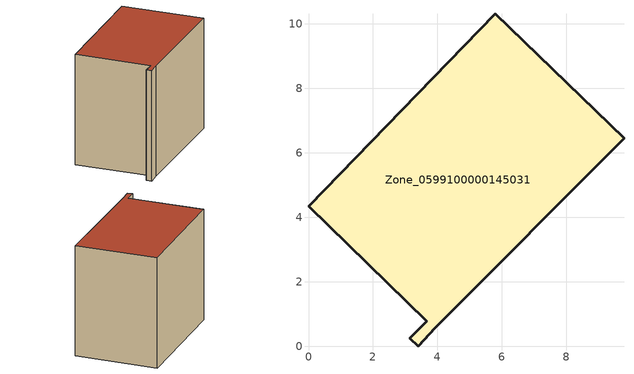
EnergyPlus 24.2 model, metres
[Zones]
Zone_0599100000145031
 floor ground (C_G): 3.15,0.25 3.67,0.78 0,4.34 5.79,10.32 9.79,6.46 3.94,0.57 3.4,0 z0
 wall outside (C_F): 3.67,0.78 3.15,0.25 3.4,0 3.94,0.57 9.79,6.46 5.79,10.32 0,4.34 3.67,0.78 z0:7.59
 roof outside (C_R): 5.79,10.32 0,4.34 3.67,0.78 3.15,0.25 3.4,0 3.94,0.57 9.79,6.46 z7.59
[BUILDING]
Pand.0599100000145031: North Axis=0; Terrain=City; Loads Convergence Tolerance Value=0.04; Temperature Convergence Tolerance Value=0.4; Solar Distribution=FullExterior; Maximum Number of Warmup Days=25; Minimum Number of Warmup Days=1
[Site:Location]
Rotterdam.The.Hague.AP_ZH_NLD Design_Conditions: Latitude=51.96; Longitude=4.45; Time Zone=1; Elevation=-4.5
[SITE:GROUNDTEMPERATURE:BUILDINGSURFACE]
18, 18, 18, 18, 18, 18, 18, 18, 18, 18, 18, 18
[MATERIAL] Thermal Absorptance=0.9; Solar Absorptance=0.7; Visible Absorptance=0.7
Name | Roughness | Thickness | Conductivity | Density | Specific Heat
G.TI.1946 | MediumSmooth | 0.15 | 1 | 540 | 1210
F.TI.1946 | Rough | 0.3 | 0.857143 | 1920 | 840
R.TI.1946 | MediumRough | 0.2 | 0.1 | 1500 | 1000
[CONSTRUCTION]
C_G: G.TI.1946
C_F: F.TI.1946
C_R: R.TI.1946
[ZONE]
Zone_0599100000145031: Type=1; Multiplier=1; Ceiling Height=Autocalculate; Volume=Autocalculate; Floor Area=autocalculate; Part of Total Floor Area=Yes
[ZONEINFILTRATION:DESIGNFLOWRATE]
Infil_Zone_0599100000145031: Zone or ZoneList or Space or SpaceList=Zone_0599100000145031; Schedule=AlwaysOn; Design Flow Rate Calculation Method=Flow/Area; Flow Rate per Floor Area=0.003; Constant Term Coefficient=1; Temperature Term Coefficient=0; Velocity Term Coefficient=0; Velocity Squared Term Coefficient=0
[HVACTEMPLATE:ZONE:IDEALLOADSAIRSYSTEM]
Zone_0599100000145031: Maximum Heating Supply Air Temperature=50; Minimum Cooling Supply Air Temperature=13; Maximum Heating Supply Air Humidity Ratio=0.0156; Minimum Cooling Supply Air Humidity Ratio=0.0077; Heating Limit=NoLimit; Cooling Limit=NoLimit; Dehumidification Control Type=ConstantSensibleHeatRatio; Cooling Sensible Heat Ratio=0.7; Dehumidification Setpoint=60; Humidification Control Type=None; Humidification Setpoint=30; Outdoor Air Method=None; Outdoor Air Flow Rate per Person=0.00944; Outdoor Air Flow Rate per Zone Floor Area=0; Outdoor Air Flow Rate per Zone=0; Demand Controlled Ventilation Type=None; Outdoor Air Economizer Type=NoEconomizer; Heat Recovery Type=None; Sensible Heat Recovery Effectiveness=0.7; Latent Heat Recovery Effectiveness=0.65
[ZONECONTROL:THERMOSTAT]
ThermostatControl_Zone_0599100000145031: Zone or ZoneList=Zone_0599100000145031; Control Type Schedule=DualSetpointControlType; Control 1=Thermostat_Zone_0599100000145031; Temperature Difference Between Cutout And Setpoint=0
[THERMOSTATSETPOINT:DUALSETPOINT]
Thermostat_Zone_0599100000145031: Heating Setpoint Temperature Schedule=HeatingSetpoint_Zone_0599100000145031; Cooling Setpoint Temperature Schedule=CoolingSetpoint_Zone_0599100000145031
[SCHEDULE:COMPACT]
HeatingSetpoint_Zone_0599100000145031: Through: 12/31, For: AllDays, Until: 24:00, 21
CoolingSetpoint_Zone_0599100000145031: Through: 12/31, For: AllDays, Until: 24:00, 24
DualSetpointControlType: Through: 12/31, For: AllDays, Until: 24:00, 4
AlwaysOn: Through: 12/31, For: AllDays, Until: 24:00, 1
